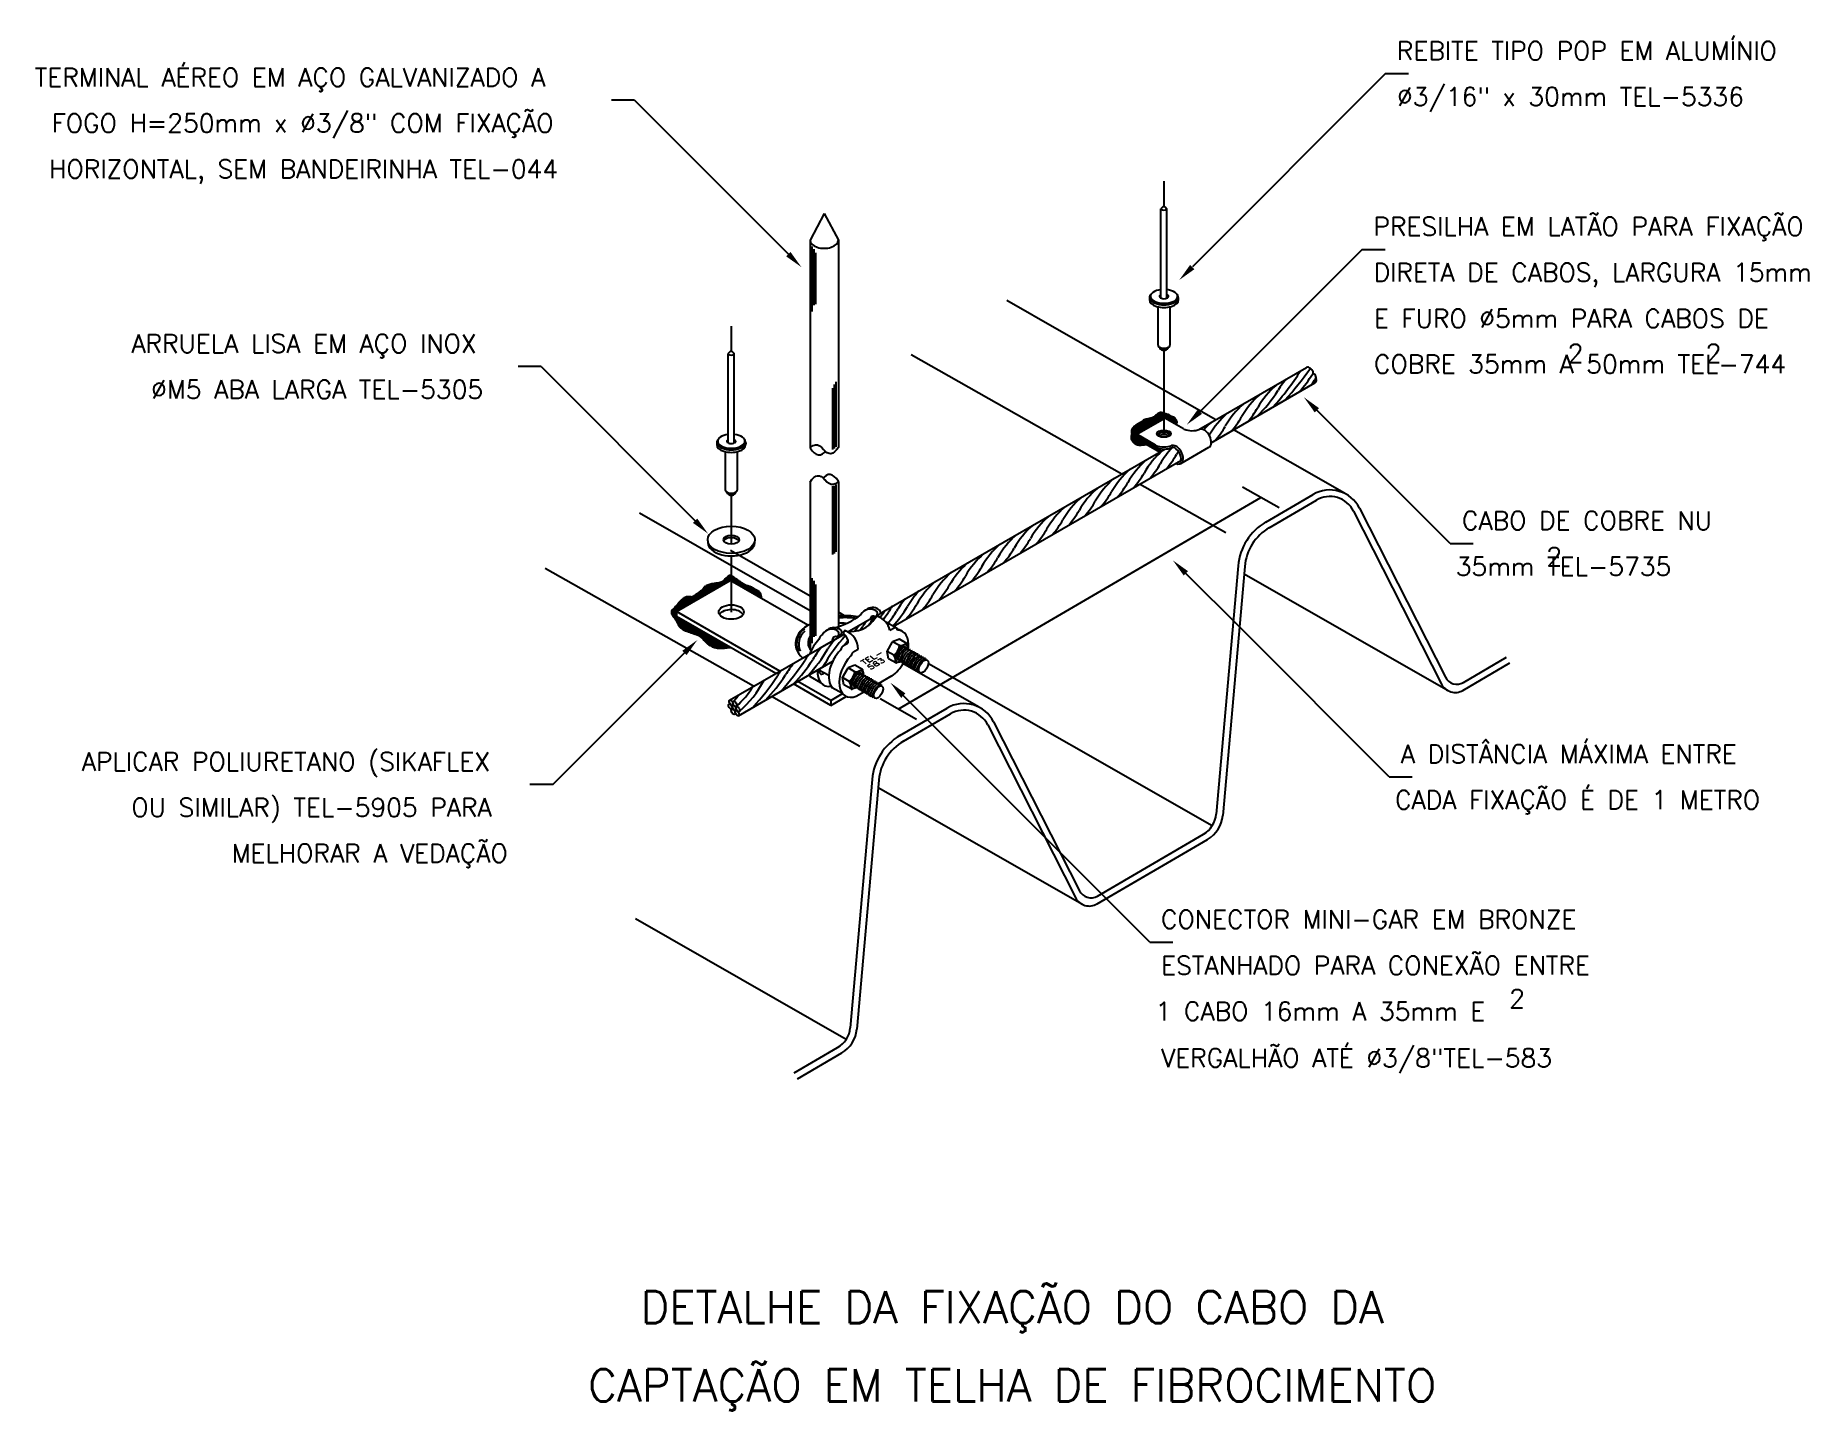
# Model space of a CAD drawing. Header units: millimetres. Extents: x -6404.5 to -6385.2, y -4629.3 to -4614.3.
import ezdxf
from ezdxf.enums import TextEntityAlignment as Align

# ---------------------------------------------------------------- set-up
doc = ezdxf.new("R2010")
doc.units = ezdxf.units.MM
doc.header["$LTSCALE"] = 10
doc.linetypes.add('DASHDOT2', pattern=[0.5, 0.25, -0.125, 0, -0.125])
doc.layers.add('Termotécnica', color=7, linetype='Continuous')
doc.styles.add('140CL', font='romans.shx', dxfattribs={"height": 3.5})
doc.styles.add('r140', font='romans.shx')
doc.styles.add('r80', font='romans.shx')

msp = doc.modelspace()

# ---------------------------------------------------------------- hatches: boundary and pattern name
at = {"layer": 'Termotécnica'}
h = msp.add_hatch(dxfattribs=at)
h.set_pattern_fill('ANSI31', color=1, scale=0.028, style=0)
h.set_pattern_definition([(45, (-6401.063582, -4633.481992), (-0.0024748737, 0.0024748737), [])])
h.paths.add_polyline_path([(-6392.51, -4618.706), (-6392.51, -4618.683), (-6392.204, -4618.506), (-6392.081, -4618.576), (-6392.076, -4618.569), (-6392.073, -4618.562), (-6392.071, -4618.555), (-6392.07, -4618.55), (-6392.071, -4618.544), (-6392.072, -4618.54), (-6392.074, -4618.536), (-6392.076, -4618.532), (-6392.078, -4618.528), (-6392.081, -4618.524), (-6392.083, -4618.521), (-6392.085, -4618.518), (-6392.087, -4618.515), (-6392.089, -4618.512), (-6392.092, -4618.51), (-6392.093, -4618.507), (-6392.095, -4618.505), (-6392.097, -4618.504), (-6392.099, -4618.502), (-6392.101, -4618.501), (-6392.103, -4618.499), (-6392.105, -4618.498), (-6392.107, -4618.497), (-6392.11, -4618.496), (-6392.113, -4618.495), (-6392.116, -4618.494), (-6392.12, -4618.493), (-6392.123, -4618.492), (-6392.127, -4618.491), (-6392.13, -4618.489), (-6392.134, -4618.488), (-6392.137, -4618.486), (-6392.14, -4618.484), (-6392.143, -4618.483), (-6392.145, -4618.481), (-6392.148, -4618.479), (-6392.15, -4618.477), (-6392.153, -4618.475), (-6392.155, -4618.473), (-6392.158, -4618.472), (-6392.161, -4618.47), (-6392.165, -4618.469), (-6392.168, -4618.468), (-6392.172, -4618.467), (-6392.177, -4618.466), (-6392.181, -4618.465), (-6392.185, -4618.464), (-6392.19, -4618.462), (-6392.195, -4618.461), (-6392.2, -4618.459), (-6392.205, -4618.457), (-6392.21, -4618.455), (-6392.216, -4618.453), (-6392.221, -4618.451), (-6392.226, -4618.45), (-6392.231, -4618.448), (-6392.236, -4618.448), (-6392.24, -4618.447), (-6392.245, -4618.447), (-6392.25, -4618.447), (-6392.254, -4618.447), (-6392.259, -4618.448), (-6392.263, -4618.45), (-6392.267, -4618.451), (-6392.271, -4618.453), (-6392.276, -4618.456), (-6392.28, -4618.458), (-6392.284, -4618.461), (-6392.288, -4618.464), (-6392.292, -4618.467), (-6392.296, -4618.471), (-6392.3, -4618.474), (-6392.304, -4618.478), (-6392.307, -4618.481), (-6392.311, -4618.485), (-6392.315, -4618.488), (-6392.32, -4618.492), (-6392.325, -4618.495), (-6392.33, -4618.498), (-6392.336, -4618.501), (-6392.342, -4618.504), (-6392.349, -4618.506), (-6392.357, -4618.508), (-6392.364, -4618.51), (-6392.372, -4618.512), (-6392.38, -4618.514), (-6392.387, -4618.516), (-6392.394, -4618.517), (-6392.401, -4618.518), (-6392.408, -4618.52), (-6392.413, -4618.521), (-6392.419, -4618.523), (-6392.424, -4618.524), (-6392.428, -4618.526), (-6392.432, -4618.527), (-6392.436, -4618.529), (-6392.439, -4618.531), (-6392.441, -4618.533), (-6392.444, -4618.535), (-6392.447, -4618.538), (-6392.449, -4618.54), (-6392.452, -4618.543), (-6392.456, -4618.546), (-6392.46, -4618.549), (-6392.465, -4618.552), (-6392.47, -4618.556), (-6392.476, -4618.559), (-6392.482, -4618.563), (-6392.488, -4618.566), (-6392.495, -4618.57), (-6392.501, -4618.573), (-6392.507, -4618.577), (-6392.513, -4618.58), (-6392.518, -4618.584), (-6392.523, -4618.587), (-6392.528, -4618.59), (-6392.532, -4618.593), (-6392.536, -4618.597), (-6392.541, -4618.6), (-6392.544, -4618.604), (-6392.548, -4618.608), (-6392.552, -4618.612), (-6392.555, -4618.616), (-6392.559, -4618.621), (-6392.561, -4618.625), (-6392.564, -4618.63), (-6392.565, -4618.634), (-6392.567, -4618.639), (-6392.567, -4618.643), (-6392.567, -4618.647), (-6392.567, -4618.652), (-6392.567, -4618.656), (-6392.566, -4618.66), (-6392.566, -4618.665), (-6392.565, -4618.67), (-6392.565, -4618.675), (-6392.566, -4618.68), (-6392.567, -4618.685), (-6392.568, -4618.691), (-6392.569, -4618.697), (-6392.57, -4618.702), (-6392.571, -4618.708), (-6392.572, -4618.713), (-6392.572, -4618.719), (-6392.572, -4618.724), (-6392.571, -4618.729), (-6392.57, -4618.733), (-6392.569, -4618.738), (-6392.567, -4618.742), (-6392.565, -4618.746), (-6392.563, -4618.75), (-6392.561, -4618.754), (-6392.558, -4618.758), (-6392.555, -4618.761), (-6392.552, -4618.765), (-6392.549, -4618.768), (-6392.546, -4618.771), (-6392.543, -4618.774), (-6392.54, -4618.777), (-6392.537, -4618.78), (-6392.534, -4618.783), (-6392.53, -4618.785), (-6392.527, -4618.788), (-6392.523, -4618.79), (-6392.519, -4618.792), (-6392.515, -4618.794), (-6392.51, -4618.795), (-6392.505, -4618.797), (-6392.499, -4618.798), (-6392.493, -4618.799), (-6392.484, -4618.8), (-6392.474, -4618.8), (-6392.462, -4618.8), (-6392.446, -4618.799), (-6392.427, -4618.798), (-6392.404, -4618.796), (-6392.51, -4618.735), (-6392.51, -4618.711), (-6392.506, -4618.709)])
h = msp.add_hatch(dxfattribs=at)
h.set_pattern_fill('ANSI31', color=1, scale=0.028, style=0)
h.set_pattern_definition([(45, (-6400.046214, -4631.383216), (-0.0024748737, 0.0024748737), [])])
h.paths.add_polyline_path([(-6397.523, -4620.667), (-6397.523, -4620.613), (-6396.94, -4620.276), (-6396.598, -4620.473), (-6396.6, -4620.454), (-6396.602, -4620.438), (-6396.606, -4620.425), (-6396.611, -4620.415), (-6396.616, -4620.407), (-6396.622, -4620.401), (-6396.627, -4620.396), (-6396.634, -4620.392), (-6396.64, -4620.389), (-6396.646, -4620.385), (-6396.651, -4620.382), (-6396.657, -4620.38), (-6396.662, -4620.377), (-6396.667, -4620.374), (-6396.672, -4620.372), (-6396.676, -4620.369), (-6396.68, -4620.367), (-6396.684, -4620.364), (-6396.687, -4620.361), (-6396.691, -4620.358), (-6396.695, -4620.355), (-6396.7, -4620.353), (-6396.705, -4620.35), (-6396.71, -4620.348), (-6396.717, -4620.345), (-6396.724, -4620.343), (-6396.732, -4620.34), (-6396.74, -4620.338), (-6396.748, -4620.336), (-6396.757, -4620.333), (-6396.765, -4620.33), (-6396.772, -4620.327), (-6396.779, -4620.324), (-6396.786, -4620.321), (-6396.792, -4620.317), (-6396.798, -4620.313), (-6396.804, -4620.309), (-6396.809, -4620.305), (-6396.816, -4620.301), (-6396.822, -4620.296), (-6396.829, -4620.291), (-6396.837, -4620.286), (-6396.844, -4620.28), (-6396.853, -4620.275), (-6396.861, -4620.269), (-6396.869, -4620.263), (-6396.878, -4620.257), (-6396.887, -4620.251), (-6396.895, -4620.245), (-6396.904, -4620.239), (-6396.912, -4620.234), (-6396.921, -4620.229), (-6396.929, -4620.225), (-6396.938, -4620.223), (-6396.946, -4620.223), (-6396.954, -4620.225), (-6396.962, -4620.229), (-6396.97, -4620.235), (-6396.978, -4620.242), (-6396.987, -4620.25), (-6396.995, -4620.259), (-6397.003, -4620.268), (-6397.012, -4620.276), (-6397.021, -4620.283), (-6397.03, -4620.289), (-6397.039, -4620.294), (-6397.049, -4620.298), (-6397.059, -4620.301), (-6397.07, -4620.304), (-6397.081, -4620.306), (-6397.092, -4620.307), (-6397.104, -4620.309), (-6397.115, -4620.31), (-6397.128, -4620.312), (-6397.14, -4620.314), (-6397.152, -4620.316), (-6397.163, -4620.319), (-6397.174, -4620.322), (-6397.185, -4620.326), (-6397.194, -4620.33), (-6397.203, -4620.335), (-6397.211, -4620.341), (-6397.218, -4620.347), (-6397.224, -4620.354), (-6397.23, -4620.361), (-6397.236, -4620.367), (-6397.243, -4620.374), (-6397.249, -4620.381), (-6397.256, -4620.387), (-6397.264, -4620.393), (-6397.271, -4620.398), (-6397.279, -4620.404), (-6397.287, -4620.409), (-6397.294, -4620.414), (-6397.301, -4620.42), (-6397.308, -4620.425), (-6397.314, -4620.43), (-6397.32, -4620.435), (-6397.326, -4620.44), (-6397.331, -4620.444), (-6397.336, -4620.448), (-6397.342, -4620.451), (-6397.347, -4620.454), (-6397.353, -4620.455), (-6397.36, -4620.456), (-6397.366, -4620.456), (-6397.373, -4620.455), (-6397.381, -4620.455), (-6397.389, -4620.454), (-6397.397, -4620.454), (-6397.405, -4620.454), (-6397.414, -4620.455), (-6397.423, -4620.458), (-6397.431, -4620.461), (-6397.44, -4620.466), (-6397.449, -4620.471), (-6397.457, -4620.477), (-6397.466, -4620.484), (-6397.474, -4620.491), (-6397.481, -4620.498), (-6397.488, -4620.506), (-6397.495, -4620.513), (-6397.501, -4620.521), (-6397.508, -4620.529), (-6397.514, -4620.537), (-6397.521, -4620.545), (-6397.528, -4620.553), (-6397.535, -4620.561), (-6397.543, -4620.569), (-6397.551, -4620.577), (-6397.559, -4620.585), (-6397.567, -4620.593), (-6397.573, -4620.601), (-6397.578, -4620.61), (-6397.581, -4620.618), (-6397.581, -4620.627), (-6397.579, -4620.636), (-6397.575, -4620.645), (-6397.569, -4620.655), (-6397.562, -4620.664), (-6397.554, -4620.674), (-6397.546, -4620.684), (-6397.538, -4620.694), (-6397.531, -4620.705), (-6397.525, -4620.715), (-6397.52, -4620.726), (-6397.515, -4620.736), (-6397.511, -4620.747), (-6397.506, -4620.757), (-6397.501, -4620.767), (-6397.495, -4620.776), (-6397.487, -4620.785), (-6397.477, -4620.794), (-6397.466, -4620.802), (-6397.454, -4620.809), (-6397.44, -4620.816), (-6397.426, -4620.823), (-6397.411, -4620.829), (-6397.395, -4620.835), (-6397.38, -4620.84), (-6397.364, -4620.846), (-6397.349, -4620.851), (-6397.334, -4620.856), (-6397.32, -4620.861), (-6397.306, -4620.866), (-6397.293, -4620.872), (-6397.281, -4620.878), (-6397.27, -4620.885), (-6397.26, -4620.892), (-6397.251, -4620.9), (-6397.242, -4620.908), (-6397.234, -4620.917), (-6397.226, -4620.926), (-6397.218, -4620.935), (-6397.21, -4620.944), (-6397.201, -4620.953), (-6397.192, -4620.962), (-6397.182, -4620.97), (-6397.171, -4620.978), (-6397.159, -4620.985), (-6397.147, -4620.992), (-6397.135, -4620.998), (-6397.122, -4621.003), (-6397.109, -4621.007), (-6397.096, -4621.011), (-6397.082, -4621.013), (-6397.066, -4621.015), (-6397.048, -4621.015), (-6397.027, -4621.014), (-6397.002, -4621.012), (-6396.973, -4621.009), (-6396.938, -4621.005)])

# ---------------------------------------------------------------- linework, layer by layer
at = {"layer": 'Termotécnica', "color": 2}
for p, q in [((-6389.799, -4614.754), (-6391.904, -4616.86)), ((-6389.799, -4614.754), (-6389.549, -4614.754)), ((-6397.984, -4615.042), (-6398.234, -4615.042)), ((-6397.984, -4615.042), (-6396.306, -4616.721)), ((-6395.915, -4616.279), (-6396.069, -4616.568)), ((-6395.915, -4616.279), (-6395.761, -4616.568)), ((-6392.222, -4616.201), (-6392.246, -4616.225)), ((-6392.246, -4617.2), (-6392.246, -4616.225)), ((-6392.222, -4616.201), (-6392.205, -4616.201)), ((-6392.205, -4616.201), (-6392.181, -4616.225)), ((-6392.181, -4617.2), (-6392.181, -4616.225)), ((-6396.069, -4616.568), (-6396.069, -4618.832)), ((-6395.761, -4616.568), (-6395.761, -4618.826)), ((-6390.054, -4616.669), (-6391.823, -4618.437)), ((-6390.054, -4616.669), (-6389.804, -4616.669)), ((-6392.37, -4617.193), (-6392.37, -4617.218)), ((-6392.279, -4617.294), (-6392.279, -4617.712)), ((-6392.148, -4617.294), (-6392.148, -4617.712)), ((-6392.057, -4617.193), (-6392.057, -4617.218)), ((-6396.936, -4617.779), (-6396.961, -4617.804)), ((-6396.961, -4618.778), (-6396.961, -4617.804)), ((-6396.936, -4617.779), (-6396.92, -4617.779)), ((-6396.92, -4617.779), (-6396.895, -4617.804)), ((-6396.895, -4618.778), (-6396.895, -4617.804)), ((-6392.161, -4617.732), (-6392.161, -4617.732)), ((-6399.001, -4617.946), (-6399.251, -4617.946)), ((-6399.001, -4617.946), (-6397.323, -4619.625)), ((-6391.835, -4618.632), (-6390.662, -4617.956)), ((-6391.698, -4618.775), (-6390.568, -4618.122)), ((-6389.944, -4619.024), (-6390.546, -4618.422)), ((-6392.51, -4618.683), (-6392.204, -4618.506)), ((-6391.999, -4618.624), (-6392.204, -4618.506)), ((-6397.085, -4618.772), (-6397.085, -4618.796)), ((-6396.771, -4618.772), (-6396.771, -4618.796)), ((-6395.303, -4620.631), (-6392.203, -4618.844)), ((-6392.306, -4618.801), (-6392.51, -4618.683)), ((-6392.51, -4618.683), (-6392.51, -4618.706)), ((-6392.306, -4618.825), (-6392.51, -4618.706)), ((-6392.51, -4618.711), (-6392.506, -4618.709)), ((-6392.241, -4618.866), (-6392.51, -4618.711)), ((-6392.51, -4618.711), (-6392.51, -4618.735)), ((-6392.262, -4618.878), (-6392.51, -4618.735)), ((-6392.03, -4619.003), (-6391.723, -4618.825)), ((-6396.993, -4618.872), (-6396.993, -4619.291)), ((-6396.863, -4618.872), (-6396.863, -4619.291)), ((-6395.163, -4620.776), (-6392.03, -4618.967)), ((-6389.095, -4619.873), (-6389.944, -4619.024)), ((-6396.069, -4619.204), (-6396.069, -4621.021)), ((-6395.761, -4619.196), (-6395.761, -4620.777)), ((-6396.876, -4619.311), (-6396.876, -4619.311)), ((-6395.108, -4621.679), (-6391.158, -4619.373)), ((-6390.959, -4619.486), (-6391.356, -4619.261)), ((-6389.095, -4619.873), (-6388.845, -4619.873)), ((-6391.373, -4620.801), (-6391.975, -4620.199)), ((-6397.523, -4620.613), (-6396.94, -4620.276)), ((-6396.094, -4620.764), (-6396.94, -4620.276)), ((-6397.523, -4620.613), (-6397.523, -4620.667)), ((-6396.397, -4621.263), (-6397.523, -4620.613)), ((-6396.444, -4621.29), (-6397.523, -4620.667)), ((-6395.648, -4620.83), (-6395.367, -4620.668)), ((-6395.392, -4620.683), (-6395.367, -4620.668)), ((-6395.351, -4620.666), (-6395.305, -4620.64)), ((-6395.14, -4620.789), (-6395.244, -4620.73)), ((-6396.946, -4621.58), (-6395.699, -4620.86)), ((-6395.968, -4621.015), (-6395.699, -4620.86)), ((-6395.771, -4620.884), (-6395.725, -4620.858)), ((-6395.698, -4620.982), (-6395.655, -4620.957)), ((-6395.231, -4621.048), (-6395.17, -4620.943)), ((-6395.2, -4620.816), (-6395.147, -4620.788)), ((-6395.094, -4620.916), (-6395.17, -4620.943)), ((-6395.095, -4620.986), (-6395.17, -4620.943)), ((-6395.074, -4620.826), (-6395.118, -4620.808)), ((-6395.014, -4620.963), (-6395.094, -4620.916)), ((-6394.999, -4621.02), (-6395.008, -4620.971)), ((-6389.758, -4622.416), (-6391.373, -4620.801)), ((-6398.872, -4622.498), (-6397.439, -4621.065)), ((-6396.849, -4621.749), (-6395.823, -4621.156)), ((-6395.585, -4621.047), (-6395.544, -4621.023)), ((-6395.216, -4621.128), (-6395.231, -4621.048)), ((-6395.157, -4621.091), (-6395.231, -4621.048)), ((-6395.136, -4621.174), (-6395.216, -4621.128)), ((-6395.072, -4621.156), (-6395.126, -4621.175)), ((-6395.119, -4621.129), (-6395.11, -4621.124)), ((-6395.119, -4621.129), (-6395.11, -4621.124)), ((-6395.108, -4621.146), (-6395.09, -4621.136)), ((-6395.088, -4621.158), (-6395.07, -4621.148)), ((-6395.068, -4621.17), (-6395.05, -4621.159)), ((-6395.034, -4621), (-6395.036, -4621.017)), ((-6395.034, -4621), (-6395.036, -4621.017)), ((-6395.014, -4621.01), (-6395.016, -4621.028)), ((-6394.994, -4621.022), (-6394.996, -4621.04)), ((-6394.995, -4621.039), (-6394.995, -4621.036)), ((-6394.974, -4621.034), (-6394.976, -4621.05)), ((-6394.952, -4621.046), (-6394.954, -4621.062)), ((-6394.932, -4621.057), (-6394.935, -4621.074)), ((-6394.912, -4621.069), (-6394.914, -4621.086)), ((-6394.892, -4621.081), (-6394.894, -4621.097)), ((-6394.872, -4621.092), (-6394.875, -4621.109)), ((-6394.853, -4621.104), (-6394.855, -4621.12)), ((-6394.833, -4621.115), (-6394.835, -4621.132)), ((-6394.811, -4621.125), (-6394.813, -4621.142)), ((-6395.951, -4621.391), (-6396.065, -4621.325)), ((-6395.865, -4621.31), (-6395.982, -4621.249)), ((-6395.717, -4621.333), (-6395.656, -4621.227)), ((-6395.702, -4621.412), (-6395.717, -4621.333)), ((-6395.642, -4621.376), (-6395.717, -4621.333)), ((-6395.58, -4621.2), (-6395.656, -4621.227)), ((-6395.581, -4621.27), (-6395.656, -4621.227)), ((-6395.499, -4621.247), (-6395.58, -4621.2)), ((-6395.519, -4621.285), (-6395.522, -4621.301)), ((-6395.499, -4621.295), (-6395.502, -4621.313)), ((-6395.484, -4621.304), (-6395.493, -4621.255)), ((-6395.479, -4621.306), (-6395.481, -4621.324)), ((-6395.48, -4621.323), (-6395.481, -4621.32)), ((-6395.459, -4621.318), (-6395.461, -4621.334)), ((-6395.437, -4621.33), (-6395.439, -4621.346)), ((-6395.418, -4621.342), (-6395.42, -4621.358)), ((-6395.398, -4621.353), (-6395.4, -4621.37)), ((-6395.322, -4621.397), (-6395.174, -4621.313)), ((-6395.047, -4621.182), (-6395.029, -4621.171)), ((-6395.027, -4621.193), (-6395.009, -4621.183)), ((-6395.007, -4621.205), (-6394.989, -4621.195)), ((-6394.987, -4621.217), (-6394.969, -4621.207)), ((-6394.967, -4621.228), (-6394.949, -4621.218)), ((-6394.947, -4621.24), (-6394.929, -4621.229)), ((-6394.927, -4621.251), (-6394.909, -4621.241)), ((-6394.905, -4621.263), (-6394.887, -4621.253)), ((-6394.889, -4621.278), (-6394.88, -4621.273)), ((-6395.843, -4621.637), (-6396.249, -4621.403)), ((-6395.843, -4621.583), (-6396.202, -4621.376)), ((-6395.843, -4621.583), (-6395.716, -4621.509)), ((-6395.843, -4621.637), (-6395.675, -4621.54)), ((-6395.716, -4621.509), (-6395.829, -4621.444)), ((-6395.621, -4621.458), (-6395.702, -4621.412)), ((-6395.557, -4621.44), (-6395.611, -4621.459)), ((-6395.605, -4621.414), (-6395.596, -4621.409)), ((-6395.594, -4621.431), (-6395.576, -4621.42)), ((-6395.574, -4621.442), (-6395.556, -4621.432)), ((-6395.566, -4621.538), (-6395.476, -4621.485)), ((-6395.554, -4621.454), (-6395.536, -4621.444)), ((-6395.532, -4621.466), (-6395.514, -4621.456)), ((-6395.513, -4621.478), (-6395.495, -4621.467)), ((-6395.493, -4621.489), (-6395.475, -4621.479)), ((-6395.472, -4621.501), (-6395.454, -4621.491)), ((-6395.453, -4621.512), (-6395.435, -4621.502)), ((-6395.433, -4621.524), (-6395.415, -4621.514)), ((-6395.413, -4621.535), (-6395.395, -4621.525)), ((-6395.391, -4621.547), (-6395.373, -4621.537)), ((-6395.378, -4621.365), (-6395.38, -4621.382)), ((-6395.358, -4621.377), (-6395.36, -4621.393)), ((-6395.338, -4621.388), (-6395.34, -4621.404)), ((-6395.318, -4621.399), (-6395.32, -4621.416)), ((-6395.296, -4621.411), (-6395.298, -4621.427)), ((-6394.451, -4622.133), (-6395.053, -4621.531)), ((-6395.843, -4621.583), (-6395.843, -4621.637)), ((-6394.909, -4621.791), (-6395.306, -4621.567)), ((-6392.368, -4624.216), (-6394.451, -4622.133)), ((-6398.872, -4622.498), (-6399.122, -4622.498)), ((-6389.758, -4622.416), (-6389.508, -4622.416)), ((-6392.368, -4624.216), (-6392.118, -4624.216))]:
    msp.add_line(p, q, dxfattribs=at)
at = {"layer": 'Termotécnica', "color": 1, "linetype": 'DASHDOT2'}
for p, q in [((-6392.213, -4615.926), (-6392.213, -4616.201)), ((-6396.928, -4617.504), (-6396.928, -4617.779)), ((-6392.214, -4617.769), (-6392.214, -4618.677)), ((-6396.928, -4619.348), (-6396.928, -4619.882)), ((-6396.928, -4620.009), (-6396.928, -4620.62))]:
    msp.add_line(p, q, dxfattribs=at)
at = {"layer": 'Termotécnica', "color": 1}
for p, q in [((-6396.045, -4617.347), (-6396.045, -4616.639)), ((-6396.026, -4617.277), (-6396.026, -4616.668)), ((-6396.007, -4617.265), (-6396.007, -4616.706)), ((-6395.823, -4618.85), (-6395.823, -4618.181)), ((-6395.804, -4618.839), (-6395.804, -4618.142)), ((-6395.785, -4618.821), (-6395.785, -4618.113)), ((-6395.785, -4619.964), (-6395.785, -4619.231)), ((-6395.823, -4619.993), (-6395.823, -4619.249)), ((-6395.804, -4619.982), (-6395.804, -4619.245)), ((-6396.045, -4620.96), (-6396.045, -4620.252)), ((-6396.026, -4620.891), (-6396.026, -4620.281)), ((-6396.007, -4620.879), (-6396.007, -4620.32))]:
    msp.add_line(p, q, dxfattribs=at)
at = {"layer": 'Termotécnica', "color": 3}
for p, q in [((-6393.355, -4617.551), (-6393.927, -4617.224)), ((-6391.649, -4618.525), (-6393.355, -4617.551)), ((-6392.674, -4619.116), (-6394.967, -4617.818)), ((-6390.248, -4619.326), (-6391.456, -4618.635)), ((-6391.539, -4619.757), (-6392.479, -4619.226)), ((-6391.103, -4619.639), (-6390.589, -4619.339)), ((-6391.066, -4619.701), (-6390.553, -4619.401)), ((-6396.069, -4620.605), (-6397.929, -4619.543)), ((-6390.147, -4619.521), (-6389.19, -4621.404)), ((-6390.082, -4619.488), (-6389.147, -4621.329)), ((-6396.069, -4620.446), (-6396.936, -4619.951)), ((-6396.684, -4621.429), (-6398.954, -4620.145)), ((-6391.406, -4620.116), (-6391.645, -4622.822)), ((-6391.334, -4620.123), (-6391.573, -4622.837)), ((-6389.118, -4621.477), (-6391.341, -4620.207)), ((-6395.695, -4620.66), (-6395.761, -4620.623)), ((-6388.951, -4621.387), (-6388.481, -4621.112)), ((-6394.234, -4621.653), (-6395.059, -4621.182)), ((-6391.688, -4622.948), (-6394.78, -4621.183)), ((-6388.956, -4621.473), (-6388.445, -4621.175)), ((-6395.526, -4622.084), (-6396.488, -4621.54)), ((-6395.09, -4621.966), (-6394.576, -4621.666)), ((-6395.053, -4622.028), (-6394.539, -4621.728)), ((-6394.134, -4621.848), (-6393.177, -4623.731)), ((-6394.069, -4621.815), (-6393.134, -4623.656)), ((-6395.393, -4622.443), (-6395.631, -4625.149)), ((-6395.32, -4622.45), (-6395.56, -4625.164)), ((-6393.102, -4623.806), (-6395.328, -4622.535)), ((-6392.938, -4623.714), (-6391.782, -4623.039)), ((-6392.942, -4623.8), (-6391.738, -4623.097)), ((-6395.675, -4625.276), (-6397.972, -4623.964)), ((-6396.242, -4625.642), (-6395.769, -4625.366)), ((-6396.206, -4625.705), (-6395.725, -4625.424))]:
    msp.add_line(p, q, dxfattribs=at)
at = {"layer": 'Termotécnica', "color": 1}
for points in [[(-6392.081, -4618.576), (-6392.076, -4618.569), (-6392.073, -4618.562), (-6392.071, -4618.555), (-6392.07, -4618.55), (-6392.071, -4618.544), (-6392.072, -4618.54), (-6392.074, -4618.536), (-6392.076, -4618.532), (-6392.078, -4618.528), (-6392.081, -4618.524), (-6392.083, -4618.521), (-6392.085, -4618.518), (-6392.087, -4618.515), (-6392.089, -4618.512), (-6392.092, -4618.51), (-6392.093, -4618.507), (-6392.095, -4618.505), (-6392.097, -4618.504), (-6392.099, -4618.502), (-6392.101, -4618.501), (-6392.103, -4618.499), (-6392.105, -4618.498), (-6392.107, -4618.497), (-6392.11, -4618.496), (-6392.113, -4618.495), (-6392.116, -4618.494), (-6392.12, -4618.493), (-6392.123, -4618.492), (-6392.127, -4618.491), (-6392.13, -4618.489), (-6392.134, -4618.488), (-6392.137, -4618.486), (-6392.14, -4618.484), (-6392.143, -4618.483), (-6392.145, -4618.481), (-6392.148, -4618.479), (-6392.15, -4618.477), (-6392.153, -4618.475), (-6392.155, -4618.473), (-6392.158, -4618.472), (-6392.161, -4618.47), (-6392.165, -4618.469), (-6392.168, -4618.468), (-6392.172, -4618.467), (-6392.177, -4618.466), (-6392.181, -4618.465), (-6392.185, -4618.464), (-6392.19, -4618.462), (-6392.195, -4618.461), (-6392.2, -4618.459), (-6392.205, -4618.457), (-6392.21, -4618.455), (-6392.216, -4618.453), (-6392.221, -4618.451), (-6392.226, -4618.45), (-6392.231, -4618.448), (-6392.236, -4618.448), (-6392.24, -4618.447), (-6392.245, -4618.447), (-6392.25, -4618.447), (-6392.254, -4618.447), (-6392.259, -4618.448), (-6392.263, -4618.45), (-6392.267, -4618.451), (-6392.271, -4618.453), (-6392.276, -4618.456), (-6392.28, -4618.458), (-6392.284, -4618.461), (-6392.288, -4618.464), (-6392.292, -4618.467), (-6392.296, -4618.471), (-6392.3, -4618.474), (-6392.304, -4618.478), (-6392.307, -4618.481), (-6392.311, -4618.485), (-6392.315, -4618.488), (-6392.32, -4618.492), (-6392.325, -4618.495), (-6392.33, -4618.498), (-6392.336, -4618.501), (-6392.342, -4618.504), (-6392.349, -4618.506), (-6392.357, -4618.508), (-6392.364, -4618.51), (-6392.372, -4618.512), (-6392.38, -4618.514), (-6392.387, -4618.516), (-6392.394, -4618.517), (-6392.401, -4618.518), (-6392.408, -4618.52), (-6392.413, -4618.521), (-6392.419, -4618.523), (-6392.424, -4618.524), (-6392.428, -4618.526), (-6392.432, -4618.527), (-6392.436, -4618.529), (-6392.439, -4618.531), (-6392.441, -4618.533), (-6392.444, -4618.535), (-6392.447, -4618.538), (-6392.449, -4618.54), (-6392.452, -4618.543), (-6392.456, -4618.546), (-6392.46, -4618.549), (-6392.465, -4618.552), (-6392.47, -4618.556), (-6392.476, -4618.559), (-6392.482, -4618.563), (-6392.488, -4618.566), (-6392.495, -4618.57), (-6392.501, -4618.573), (-6392.507, -4618.577), (-6392.513, -4618.58), (-6392.518, -4618.584), (-6392.523, -4618.587), (-6392.528, -4618.59), (-6392.532, -4618.593), (-6392.536, -4618.597), (-6392.541, -4618.6), (-6392.544, -4618.604), (-6392.548, -4618.608), (-6392.552, -4618.612), (-6392.555, -4618.616), (-6392.559, -4618.621), (-6392.561, -4618.625), (-6392.564, -4618.63), (-6392.565, -4618.634), (-6392.567, -4618.639), (-6392.567, -4618.643), (-6392.567, -4618.647), (-6392.567, -4618.652), (-6392.567, -4618.656), (-6392.566, -4618.66), (-6392.566, -4618.665), (-6392.565, -4618.67), (-6392.565, -4618.675), (-6392.566, -4618.68), (-6392.567, -4618.685), (-6392.568, -4618.691), (-6392.569, -4618.697), (-6392.57, -4618.702), (-6392.571, -4618.708), (-6392.572, -4618.713), (-6392.572, -4618.719), (-6392.572, -4618.724), (-6392.571, -4618.729), (-6392.57, -4618.733), (-6392.569, -4618.738), (-6392.567, -4618.742), (-6392.565, -4618.746), (-6392.563, -4618.75), (-6392.561, -4618.754), (-6392.558, -4618.758), (-6392.555, -4618.761), (-6392.552, -4618.765), (-6392.549, -4618.768), (-6392.546, -4618.771), (-6392.543, -4618.774), (-6392.54, -4618.777), (-6392.537, -4618.78), (-6392.534, -4618.783), (-6392.53, -4618.785), (-6392.527, -4618.788), (-6392.523, -4618.79), (-6392.519, -4618.792), (-6392.515, -4618.794), (-6392.51, -4618.795), (-6392.505, -4618.797), (-6392.499, -4618.798), (-6392.493, -4618.799), (-6392.484, -4618.8), (-6392.474, -4618.8), (-6392.462, -4618.8), (-6392.446, -4618.799), (-6392.427, -4618.798), (-6392.404, -4618.796)], [(-6396.598, -4620.473), (-6396.6, -4620.454), (-6396.602, -4620.438), (-6396.606, -4620.425), (-6396.611, -4620.415), (-6396.616, -4620.407), (-6396.622, -4620.401), (-6396.627, -4620.396), (-6396.634, -4620.392), (-6396.64, -4620.389), (-6396.646, -4620.385), (-6396.651, -4620.382), (-6396.657, -4620.38), (-6396.662, -4620.377), (-6396.667, -4620.374), (-6396.672, -4620.372), (-6396.676, -4620.369), (-6396.68, -4620.367), (-6396.684, -4620.364), (-6396.687, -4620.361), (-6396.691, -4620.358), (-6396.695, -4620.355), (-6396.7, -4620.353), (-6396.705, -4620.35), (-6396.71, -4620.348), (-6396.717, -4620.345), (-6396.724, -4620.343), (-6396.732, -4620.34), (-6396.74, -4620.338), (-6396.748, -4620.336), (-6396.757, -4620.333), (-6396.765, -4620.33), (-6396.772, -4620.327), (-6396.779, -4620.324), (-6396.786, -4620.321), (-6396.792, -4620.317), (-6396.798, -4620.313), (-6396.804, -4620.309), (-6396.809, -4620.305), (-6396.816, -4620.301), (-6396.822, -4620.296), (-6396.829, -4620.291), (-6396.837, -4620.286), (-6396.844, -4620.28), (-6396.853, -4620.275), (-6396.861, -4620.269), (-6396.869, -4620.263), (-6396.878, -4620.257), (-6396.887, -4620.251), (-6396.895, -4620.245), (-6396.904, -4620.239), (-6396.912, -4620.234), (-6396.921, -4620.229), (-6396.929, -4620.225), (-6396.938, -4620.223), (-6396.946, -4620.223), (-6396.954, -4620.225), (-6396.962, -4620.229), (-6396.97, -4620.235), (-6396.978, -4620.242), (-6396.987, -4620.25), (-6396.995, -4620.259), (-6397.003, -4620.268), (-6397.012, -4620.276), (-6397.021, -4620.283), (-6397.03, -4620.289), (-6397.039, -4620.294), (-6397.049, -4620.298), (-6397.059, -4620.301), (-6397.07, -4620.304), (-6397.081, -4620.306), (-6397.092, -4620.307), (-6397.104, -4620.309), (-6397.115, -4620.31), (-6397.128, -4620.312), (-6397.14, -4620.314), (-6397.152, -4620.316), (-6397.163, -4620.319), (-6397.174, -4620.322), (-6397.185, -4620.326), (-6397.194, -4620.33), (-6397.203, -4620.335), (-6397.211, -4620.341), (-6397.218, -4620.347), (-6397.224, -4620.354), (-6397.23, -4620.361), (-6397.236, -4620.367), (-6397.243, -4620.374), (-6397.249, -4620.381), (-6397.256, -4620.387), (-6397.264, -4620.393), (-6397.271, -4620.398), (-6397.279, -4620.404), (-6397.287, -4620.409), (-6397.294, -4620.414), (-6397.301, -4620.42), (-6397.308, -4620.425), (-6397.314, -4620.43), (-6397.32, -4620.435), (-6397.326, -4620.44), (-6397.331, -4620.444), (-6397.336, -4620.448), (-6397.342, -4620.451), (-6397.347, -4620.454), (-6397.353, -4620.455), (-6397.36, -4620.456), (-6397.366, -4620.456), (-6397.373, -4620.455), (-6397.381, -4620.455), (-6397.389, -4620.454), (-6397.397, -4620.454), (-6397.405, -4620.454), (-6397.414, -4620.455), (-6397.423, -4620.458), (-6397.431, -4620.461), (-6397.44, -4620.466), (-6397.449, -4620.471), (-6397.457, -4620.477), (-6397.466, -4620.484), (-6397.474, -4620.491), (-6397.481, -4620.498), (-6397.488, -4620.506), (-6397.495, -4620.513), (-6397.501, -4620.521), (-6397.508, -4620.529), (-6397.514, -4620.537), (-6397.521, -4620.545), (-6397.528, -4620.553), (-6397.535, -4620.561), (-6397.543, -4620.569), (-6397.551, -4620.577), (-6397.559, -4620.585), (-6397.567, -4620.593), (-6397.573, -4620.601), (-6397.578, -4620.61), (-6397.581, -4620.618), (-6397.581, -4620.627), (-6397.579, -4620.636), (-6397.575, -4620.645), (-6397.569, -4620.655), (-6397.562, -4620.664), (-6397.554, -4620.674), (-6397.546, -4620.684), (-6397.538, -4620.694), (-6397.531, -4620.705), (-6397.525, -4620.715), (-6397.52, -4620.726), (-6397.515, -4620.736), (-6397.511, -4620.747), (-6397.506, -4620.757), (-6397.501, -4620.767), (-6397.495, -4620.776), (-6397.487, -4620.785), (-6397.477, -4620.794), (-6397.466, -4620.802), (-6397.454, -4620.809), (-6397.44, -4620.816), (-6397.426, -4620.823), (-6397.411, -4620.829), (-6397.395, -4620.835), (-6397.38, -4620.84), (-6397.364, -4620.846), (-6397.349, -4620.851), (-6397.334, -4620.856), (-6397.32, -4620.861), (-6397.306, -4620.866), (-6397.293, -4620.872), (-6397.281, -4620.878), (-6397.27, -4620.885), (-6397.26, -4620.892), (-6397.251, -4620.9), (-6397.242, -4620.908), (-6397.234, -4620.917), (-6397.226, -4620.926), (-6397.218, -4620.935), (-6397.21, -4620.944), (-6397.201, -4620.953), (-6397.192, -4620.962), (-6397.182, -4620.97), (-6397.171, -4620.978), (-6397.159, -4620.985), (-6397.147, -4620.992), (-6397.135, -4620.998), (-6397.122, -4621.003), (-6397.109, -4621.007), (-6397.096, -4621.011), (-6397.082, -4621.013), (-6397.066, -4621.015), (-6397.048, -4621.015), (-6397.027, -4621.014), (-6397.002, -4621.012), (-6396.973, -4621.009), (-6396.938, -4621.005)]]:
    msp.add_lwpolyline(points, dxfattribs=at)
at = {"layer": 'Termotécnica', "color": 2}
for points in [[(-6396.069, -4618.832), (-6396.057, -4618.819), (-6396.034, -4618.805), (-6396.012, -4618.798), (-6395.989, -4618.799), (-6395.967, -4618.808), (-6395.945, -4618.824), (-6395.923, -4618.849)], [(-6396.069, -4618.832), (-6396.047, -4618.863), (-6396.024, -4618.885), (-6396.002, -4618.9), (-6395.979, -4618.907), (-6395.957, -4618.906), (-6395.935, -4618.897), (-6395.913, -4618.88), (-6395.904, -4618.871)], [(-6395.76, -4618.826), (-6395.781, -4618.854), (-6395.802, -4618.874), (-6395.823, -4618.888), (-6395.843, -4618.895), (-6395.863, -4618.894), (-6395.883, -4618.886), (-6395.903, -4618.871), (-6395.923, -4618.849)], [(-6396.069, -4619.204), (-6396.049, -4619.176), (-6396.028, -4619.155), (-6396.007, -4619.141), (-6395.987, -4619.135), (-6395.967, -4619.135), (-6395.947, -4619.143), (-6395.927, -4619.158), (-6395.907, -4619.18)], [(-6395.76, -4619.197), (-6395.783, -4619.166), (-6395.806, -4619.144), (-6395.828, -4619.129), (-6395.851, -4619.122), (-6395.873, -4619.123), (-6395.895, -4619.132), (-6395.917, -4619.149), (-6395.926, -4619.159)], [(-6395.76, -4619.197), (-6395.773, -4619.21), (-6395.796, -4619.224), (-6395.818, -4619.231), (-6395.841, -4619.23), (-6395.863, -4619.221), (-6395.885, -4619.205), (-6395.907, -4619.18)]]:
    msp.add_lwpolyline(points, dxfattribs=at)
for centre, radius, start, end in [((-6392.213, -4617.714), 0.0554, 214.8393, 324.5345), ((-6391.975, -4618.583), 0.0472, 240, 247.997), ((-6391.907, -4618.416), 0.228, 247.7969, 291.2276), ((-6392.278, -4618.749), 0.059, 240, 247.997), ((-6392.278, -4618.773), 0.059, 240, 248.5068), ((-6392.213, -4618.593), 0.228, 247.7969, 291.2276), ((-6392.21, -4618.601), 0.243, 248.5068, 290.335), ((-6396.928, -4619.292), 0.0554, 214.8393, 324.5345), ((-6395.387, -4620.687), 0.116, 56.1373, 128.18), ((-6395.999, -4620.027), 0.788, 284.2633, 308.0315), ((-6395.618, -4620.53), 0.301, 256.6787, 330.077), ((-6395.413, -4620.703), 0.116, 58.1641, 151.2602), ((-6395.381, -4620.698), 0.0337, 52.7096, 175.5431), ((-6395.373, -4620.636), 0.0378, 289.3874, 63.1801), ((-6395.337, -4620.69), 0.0219, 76.7509, 156.2739), ((-6395.404, -4620.866), 0.21, 13.7323, 69.7684), ((-6395.341, -4620.625), 0.0386, 338.0473, 62.4737), ((-6395.833, -4620.92), 0.115, 58.0351, 150.5007), ((-6395.807, -4620.906), 0.116, 56.1373, 128.18), ((-6395.792, -4620.923), 0.035, 71.8026, 196.7981), ((-6395.793, -4620.854), 0.0378, 289.3874, 63.1801), ((-6395.761, -4620.844), 0.0386, 338.0473, 62.4737), ((-6395.685, -4620.844), 0.021, 120.7879, 237.7847), ((-6395.689, -4620.837), 0.0131, 58.8415, 123.3991), ((-6395.767, -4620.95), 0.113, 356.4762, 51.1261), ((-6395.755, -4621.023), 0.21, 359.9485, 69.7684), ((-6395.145, -4620.817), 0.0285, 0.3231, 93.933), ((-6395.086, -4620.892), 0.0942, 263.8108, 314.501), ((-6395.02, -4620.973), 0.0122, 10.8846, 60), ((-6395.257, -4620.963), 0.163, 307.9969, 352.0248), ((-6395.233, -4621.147), 0.0945, 345.5818, 36.1065), ((-6395.743, -4621.247), 0.163, 307.9969, 352.0248), ((-6395.571, -4621.176), 0.0942, 263.8108, 314.501), ((-6395.505, -4621.257), 0.0122, 10.8846, 60), ((-6395.13, -4621.163), 0.0122, 240, 289.1165), ((-6395.719, -4621.431), 0.0945, 345.5818, 36.1065), ((-6395.615, -4621.448), 0.0122, 240, 289.1165)]:
    msp.add_arc(centre, radius, start, end, dxfattribs=at)
at = {"layer": 'Termotécnica', "color": 1}
for centre, radius, start, end in [((-6393.163, -4616.451), 2.884, 317.8383, 327.6804), ((-6390.522, -4618.458), 0.516, 131.8667, 150.255), ((-6394.464, -4615.186), 4.745, 318.8407, 324.045), ((-6392.02, -4617.105), 1.699, 318.9148, 327.2056), ((-6390.491, -4619.004), 1.015, 131.9055, 149.8631), ((-6392.25, -4617.409), 1.506, 314.2867, 328.2103), ((-6390.314, -4618.902), 1.015, 131.9055, 149.8631), ((-6391.99, -4617.158), 1.699, 324.4522, 327.2056), ((-6390.845, -4619.208), 1.015, 131.9055, 149.5817), ((-6390.668, -4619.106), 1.015, 131.9055, 149.8631), ((-6392.049, -4617.9), 0.989, 319.1753, 330.1267), ((-6391.022, -4619.31), 1.015, 131.9055, 138.3146), ((-6392.403, -4618.104), 0.989, 319.1277, 330.1267), ((-6392.226, -4618.002), 0.989, 319.1515, 330.1267), ((-6391.376, -4619.514), 1.015, 137.5948, 149.8631), ((-6391.73, -4619.718), 1.015, 131.9055, 149.8631), ((-6391.553, -4619.616), 1.015, 131.9055, 149.8631), ((-6393.111, -4618.512), 0.989, 319.032, 330.1267), ((-6392.934, -4618.41), 0.989, 319.0559, 330.1267), ((-6391.199, -4619.412), 1.015, 147.6961, 149.8631), ((-6392.084, -4619.922), 1.015, 131.9055, 149.8631), ((-6391.907, -4619.82), 1.015, 131.9055, 149.8631), ((-6393.465, -4618.716), 0.989, 318.9839, 330.1267), ((-6393.288, -4618.614), 0.989, 319.008, 330.1267), ((-6392.438, -4620.126), 1.015, 131.9055, 149.8631), ((-6392.261, -4620.024), 1.015, 131.9055, 149.8631), ((-6393.819, -4618.92), 0.989, 318.9358, 330.1267), ((-6393.642, -4618.818), 0.989, 318.9599, 330.1267), ((-6392.791, -4620.33), 1.015, 131.9055, 149.8631), ((-6392.614, -4620.228), 1.015, 131.9055, 149.8631), ((-6394.173, -4619.124), 0.989, 318.8875, 330.1267), ((-6393.996, -4619.022), 0.989, 318.9117, 330.1267), ((-6393.145, -4620.534), 1.015, 131.9055, 149.8631), ((-6392.968, -4620.432), 1.015, 131.9055, 149.8631), ((-6394.349, -4619.226), 0.989, 318.8634, 330.1267), ((-6393.499, -4620.738), 1.015, 131.9055, 149.8631), ((-6393.322, -4620.636), 1.015, 131.9055, 149.8631), ((-6394.703, -4619.43), 0.989, 318.8149, 330.1267), ((-6394.526, -4619.328), 0.989, 318.8392, 330.1267), ((-6393.853, -4620.942), 1.015, 131.9055, 149.8631), ((-6393.676, -4620.84), 1.015, 131.9055, 149.8631), ((-6395.057, -4619.634), 0.989, 318.7664, 330.1267), ((-6394.88, -4619.532), 0.989, 318.7907, 330.1267), ((-6393.72, -4621.362), 1.517, 140.1564, 148.0944), ((-6394.03, -4621.044), 1.015, 131.9055, 149.8631), ((-6395.411, -4619.838), 0.989, 318.7177, 330.1267), ((-6395.234, -4619.736), 0.989, 318.742, 330.1267), ((-6394.222, -4621.211), 1.155, 145.5002, 149.3417), ((-6396.285, -4619.768), 1.503, 318.0142, 328.1717), ((-6393.557, -4621.62), 1.868, 142.1817, 147.3042), ((-6395.765, -4620.042), 0.989, 318.6689, 330.1267), ((-6395.588, -4619.94), 0.989, 318.6933, 330.1267), ((-6395.69, -4621.578), 0.897, 83.1591, 93.826), ((-6395.695, -4621.841), 1.173, 85.7953, 92.1088), ((-6392.658, -4623.09), 3.697, 141.0184, 142.3257), ((-6394.44, -4621.501), 1.28, 142.3227, 147.6803), ((-6395.806, -4620.478), 0.471, 321.6996, 334.9507), ((-6395.543, -4620.46), 0.32, 316.9132, 332.1969), ((-6397.618, -4619.027), 2.884, 324.4742, 326.4265), ((-6396.408, -4619.818), 1.506, 322.0936, 328.2103), ((-6396.017, -4620.966), 0.199, 124.8625, 203.3348), ((-6396.01, -4620.971), 0.183, 129.5565, 204.1327), ((-6394.221, -4622.191), 1.966, 137.9894, 150.3427), ((-6394.632, -4621.889), 1.517, 140.1214, 145.1211), ((-6392.658, -4623.09), 3.697, 144.1918, 145.1864), ((-6394.942, -4621.571), 1.015, 131.7172, 133.2399), ((-6398.531, -4619.554), 2.884, 318.1809, 326.4265), ((-6397.321, -4620.345), 1.506, 315.3669, 328.2103), ((-6395.134, -4621.738), 1.155, 145.5002, 149.3417), ((-6397.38, -4620.138), 1.744, 317.7416, 329.5565), ((-6394.469, -4622.147), 1.868, 142.1631, 147.3042), ((-6398.828, -4619.721), 2.884, 317.8139, 326.4265), ((-6397.618, -4620.512), 1.506, 314.8509, 328.2103), ((-6395.432, -4621.905), 1.155, 145.9372, 149.3417), ((-6394.766, -4622.314), 1.868, 142.4901, 147.3042), ((-6398.121, -4620.45), 1.669, 316.7715, 320.1887), ((-6397.497, -4620.941), 0.943, 311.4044, 328.5956), ((-6397.616, -4620.809), 1.183, 310.883, 332.083)]:
    msp.add_arc(centre, radius, start, end, dxfattribs=at)
at = {"layer": 'Termotécnica', "color": 3}
for centre, radius, start, end in [((-6390.406, -4619.653), 0.363, 26.9406, 120.2659), ((-6390.406, -4619.652), 0.291, 26.9338, 120.2724), ((-6390.792, -4620.17), 0.616, 120.2772, 174.9562), ((-6390.792, -4620.17), 0.543, 120.2724, 174.9581), ((-6389.022, -4621.266), 0.14, 206.9338, 300.2724), ((-6389.04, -4621.328), 0.168, 206.9338, 300.2724), ((-6394.393, -4621.98), 0.363, 26.9406, 120.2659), ((-6394.393, -4621.98), 0.291, 26.9338, 120.2724), ((-6394.779, -4622.497), 0.616, 120.2772, 174.9562), ((-6394.779, -4622.497), 0.543, 120.2724, 174.9581), ((-6391.923, -4622.797), 0.28, 300.2724, 354.9581), ((-6391.908, -4622.807), 0.336, 300.2724, 354.9581), ((-6393.009, -4623.593), 0.14, 206.9338, 300.2724), ((-6393.027, -4623.655), 0.168, 206.9338, 300.2724), ((-6395.91, -4625.124), 0.28, 300.2724, 354.9581), ((-6395.894, -4625.134), 0.336, 300.2724, 354.9581)]:
    msp.add_arc(centre, radius, start, end, dxfattribs=at)
at = {"layer": 'Termotécnica', "color": 2}
for centre, major_axis, ratio, start_param, end_param in [((-6392.213, -4616.225), (-0.0326, 0), 0.509483, 0, 3.141593), ((-6395.915, -4616.568), (-0.154, 0), 0.5774, 0, 3.141593), ((-6392.213, -4617.181), (-0.148, 0), 0.509483, 4.931956, 10.77254), ((-6392.214, -4617.193), (-0.157, 0), 0.509483, 5.859189, 9.855214), ((-6392.213, -4617.221), (-0.157, 0), 0.509483, 6.242628, 9.468195), ((-6392.213, -4617.181), (-0.049, 0), 0.509483, 5.440074, 10.268419), ((-6396.928, -4617.804), (-0.0326, 0), 0.509483, 0, 3.141593), ((-6392.213, -4617.712), (-0.0653, 0), 0.509483, 0, 3.141593), ((-6392.213, -4617.732), (-0.0522, 0), 0.509483, 0, 3.141593), ((-6390.644, -4617.985), (-0.0182, 0.0293), 0.840361, 4.66795, 6.283185), ((-6390.607, -4617.999), (-0.0153, 0.0265), 0.509483, 3.143946, 6.283185), ((-6390.577, -4618.051), (-0.0153, 0.0265), 0.509483, 3.141593, 6.283185), ((-6390.584, -4618.092), (-0.0169, 0.0306), 0.886479, 3.141593, 4.783167), ((-6391.779, -4618.729), (-0.0557, 0.0965), 0.613222, 3.119686, 6.12017), ((-6396.928, -4618.772), (-0.157, 0), 0.509483, 5.859189, 9.855214), ((-6396.928, -4618.8), (-0.157, 0), 0.509483, 6.242628, 9.468195), ((-6396.928, -4618.759), (-0.148, 0), 0.509483, 4.931956, 10.77254), ((-6396.928, -4618.759), (-0.049, 0), 0.509483, 5.440074, 10.268419), ((-6392.214, -4618.701), (-0.0767, 0), 0.509483, 3.446392, 5.981093), ((-6392.214, -4618.705), (-0.0767, 0), 0.509483, 3.513376, 5.911341), ((-6392.214, -4618.729), (-0.0767, 0), 0.509483, 3.869487, 5.549532), ((-6392.086, -4618.906), (-0.0557, 0.0965), 0.613222, 2.37329, 6.12017), ((-6392.085, -4618.906), (-0.0437, 0.0756), 0.509483, 2.723572, 6.206799), ((-6396.928, -4619.291), (-0.0653, 0), 0.509483, 0, 3.141593), ((-6396.928, -4619.311), (-0.0522, 0), 0.509483, 0, 3.141593), ((-6396.928, -4619.86), (-0.0857, 0), 0.5774, 3.4274, 5.988185), ((-6396.928, -4619.86), (-0.257, 0), 0.5774, 6.185874, 9.517474), ((-6396.928, -4620.673), (-0.137, 0), 0.5774, 3.490416, 5.937565), ((-6395.705, -4620.956), (0.525, 0.013), 0.564445, 2.325345, 3.683307), ((-6395.705, -4620.956), (0.525, 0.013), 0.564445, 1.252088, 1.663944), ((-6395.732, -4620.945), (0.36, 0.009), 0.564445, 1.400128, 1.637637), ((-6395.732, -4620.945), (0.36, 0.009), 0.564445, 2.769923, 3.570298), ((-6395.887, -4621.098), (0.147, 0.255), 0.605501, 1.180363, 1.827616), ((-6395.935, -4620.911), (0.0275, 0.0476), 0.61415, 0.696687, 2.049591), ((-6395.071, -4621.071), (-0.053, -0.0918), 0.500279, -3.871922, 0.848217), ((-6395.211, -4621.089), (0.149, 0.257), 0.605501, 5.338245, 6.58995), ((-6395.652, -4621.214), (0.147, 0.255), 0.605501, 1.175884, 2.925575), ((-6395.539, -4621.279), (0.147, 0.255), 0.605501, 1.175884, 3.777677), ((-6395.7, -4621.029), (0.0275, 0.0476), 0.61415, 0.696687, 2.009837), ((-6395.587, -4621.094), (0.0275, 0.0476), 0.61415, 0.688811, 2.009837), ((-6395.071, -4621.071), (-0.0398, -0.0689), 0.500279, 2.861531, 6.228609), ((-6395.888, -4621.095), (0.147, 0.255), 0.605501, 2.795541, 2.925575), ((-6395.775, -4621.161), (0.147, 0.255), 0.605501, 2.247009, 3.594038), ((-6395.916, -4621.225), (-0.0398, -0.0689), 0.500279, -1.100111, 0.873772), ((-6395.556, -4621.355), (-0.053, -0.0918), 0.500279, -3.871922, 0.848217), ((-6395.556, -4621.355), (-0.0398, -0.0689), 0.500279, 2.861531, 6.228609), ((-6395.212, -4621.089), (0.149, 0.257), 0.605501, 4.057273, 4.750279)]:
    msp.add_ellipse(centre, major_axis=major_axis, ratio=ratio, start_param=start_param, end_param=end_param, dxfattribs=at)
at = {"layer": 'Termotécnica', "color": 1}
for centre, major_axis, ratio, start_param, end_param in [((-6392.214, -4617.188), (-0.151, 0), 0.509483, 6.097371, 9.651115), ((-6396.928, -4618.767), (-0.151, 0), 0.509483, 6.097371, 9.651115), ((-6395.081, -4621.066), (-0.0474, -0.0686), 0.279135, 3.653434, 5.169979), ((-6395.081, -4621.066), (-0.0474, -0.0686), 0.279135, 3.653434, 5.169979), ((-6395.061, -4621.079), (-0.0476, -0.0685), 0.281547, 3.158868, 6.283185), ((-6395.041, -4621.089), (-0.0476, -0.0685), 0.281547, 3.158868, 6.283185), ((-6395.021, -4621.101), (-0.0476, -0.0685), 0.281547, 3.158868, 6.283185), ((-6394.999, -4621.113), (-0.0476, -0.0685), 0.281547, 3.158868, 6.283185), ((-6394.98, -4621.125), (-0.0476, -0.0685), 0.281547, 3.158868, 6.283185), ((-6394.959, -4621.137), (-0.0476, -0.0685), 0.281547, 3.158868, 6.283185), ((-6394.939, -4621.148), (-0.0476, -0.0685), 0.281547, 3.158868, 6.283185), ((-6394.92, -4621.16), (-0.0476, -0.0685), 0.281547, 3.158868, 6.283185), ((-6394.9, -4621.171), (-0.0476, -0.0685), 0.281547, 3.158868, 6.283185), ((-6394.88, -4621.182), (-0.0476, -0.0685), 0.281547, 3.158868, 6.283185), ((-6394.858, -4621.194), (-0.0476, -0.0685), 0.281547, 3.158868, 6.283185), ((-6395.567, -4621.35), (-0.0474, -0.0686), 0.279135, 3.653434, 5.169979), ((-6395.546, -4621.363), (-0.0476, -0.0685), 0.281547, 3.158868, 6.283185), ((-6395.526, -4621.374), (-0.0476, -0.0685), 0.281547, 3.158868, 6.283185), ((-6395.506, -4621.385), (-0.0476, -0.0685), 0.281547, 3.158868, 6.283185), ((-6395.485, -4621.398), (-0.0476, -0.0685), 0.281547, 3.158868, 6.283185), ((-6395.465, -4621.409), (-0.0476, -0.0685), 0.281547, 3.158868, 6.283185), ((-6395.445, -4621.421), (-0.0476, -0.0685), 0.281547, 3.158868, 6.283185), ((-6395.425, -4621.433), (-0.0476, -0.0685), 0.281547, 3.158868, 6.283185), ((-6394.843, -4621.212), (0.0458, 0.0663), 0.279135, 2.20721, 3.141593), ((-6395.405, -4621.444), (-0.0476, -0.0685), 0.281547, 3.158868, 6.283185), ((-6395.385, -4621.455), (-0.0476, -0.0685), 0.281547, 3.158868, 6.283185), ((-6395.365, -4621.467), (-0.0476, -0.0685), 0.281547, 3.158868, 6.283185), ((-6395.343, -4621.478), (-0.0476, -0.0685), 0.281547, 3.158868, 6.283185)]:
    msp.add_ellipse(centre, major_axis=major_axis, ratio=ratio, start_param=start_param, end_param=end_param, dxfattribs=at)
at = {"layer": 'Termotécnica', "color": 2}
for centre, major_axis, ratio in [((-6392.214, -4618.677), (0.0767, 0), 0.509483), ((-6396.928, -4619.832), (-0.257, 0), 0.5774), ((-6396.928, -4619.832), (-0.0857, 0), 0.5774), ((-6396.928, -4620.62), (-0.137, 0), 0.5774), ((-6394.833, -4621.212), (-0.0402, -0.0696), 0.500279), ((-6395.324, -4621.493), (-0.0383, -0.0663), 0.500279), ((-6396.938, -4621.65), (-0.0163, 0.0282), 0.509483), ((-6396.93, -4621.608), (-0.0163, 0.0282), 0.509483), ((-6396.906, -4621.706), (-0.0163, 0.0282), 0.509483), ((-6396.898, -4621.664), (-0.0163, 0.0282), 0.509483), ((-6396.89, -4621.621), (-0.0163, 0.0282), 0.509483), ((-6396.865, -4621.721), (-0.0163, 0.0282), 0.509483), ((-6396.857, -4621.677), (-0.0163, 0.0282), 0.509483)]:
    msp.add_ellipse(centre, major_axis=major_axis, ratio=ratio, dxfattribs=at)
for points in [[(-6396.329, -4616.745), (-6396.282, -4616.697), (-6396.164, -4616.862)], [(-6391.881, -4616.884), (-6391.928, -4616.837), (-6392.046, -4617.002)], [(-6391.799, -4618.461), (-6391.846, -4618.414), (-6391.965, -4618.579)], [(-6390.57, -4618.446), (-6390.523, -4618.399), (-6390.688, -4618.28)], [(-6397.346, -4619.648), (-6397.299, -4619.601), (-6397.181, -4619.766)], [(-6391.998, -4620.222), (-6391.951, -4620.175), (-6392.116, -4620.057)], [(-6397.462, -4621.042), (-6397.415, -4621.089), (-6397.297, -4620.924)], [(-6395.077, -4621.555), (-6395.03, -4621.507), (-6395.194, -4621.389)]]:
    msp.add_solid(points, dxfattribs=at)

# ---------------------------------------------------------------- texts
at = {"layer": 'Termotécnica', "color": 2, "style": 'r80'}
for s, p in [('REBITE TIPO POP EM ALUMÍNIO', (-6389.676, -4614.505)), ('TERMINAL AÉREO EM AÇO GALVANIZADO A', (-6404.518, -4614.794)), ('%%C3/16" x 30mm TEL-5336', (-6389.674, -4615.004)), ('FOGO H=250mm x %%C3/8" COM FIXAÇÃO', (-6404.333, -4615.292)), ('HORIZONTAL, SEM BANDEIRINHA TEL-044', (-6404.361, -4615.793)), ('PRESILHA EM LATÃO PARA FIXAÇÃO ', (-6389.932, -4616.419)), ('DIRETA DE CABOS, LARGURA 15mm ', (-6389.93, -4616.919)), ('E FURO %%C5mm PARA CABOS DE', (-6389.926, -4617.421)), ('ARRUELA LISA EM AÇO INOX', (-6403.465, -4617.695)), ('COBRE 35mm A 50mm TEL-744', (-6389.926, -4617.918)), ('2', (-6387.814, -4617.801)), ('2', (-6386.311, -4617.801)), ('%%cM5 ABA LARGA TEL-5305', (-6403.249, -4618.194)), ('CABO DE COBRE NU ', (-6388.967, -4619.624)), ('2', (-6388.047, -4620.016)), (' 35mm TEL-5735', (-6389.171, -4620.123)), ('APLICAR POLIURETANO (SIKAFLEX ', (-6404.005, -4622.249)), ('A DISTÂNCIA MÁXIMA ENTRE ', (-6389.633, -4622.166)), (' CADA FIXAÇÃO É DE 1 METRO', (-6389.833, -4622.666)), ('OU SIMILAR) TEL-5905 PARA', (-6403.465, -4622.749)), ('MELHORAR A VEDAÇÃO', (-6402.372, -4623.248)), ('CONECTOR MINI-GAR EM BRONZE ', (-6392.246, -4623.968)), ('ESTANHADO PARA CONEXÃO ENTRE ', (-6392.244, -4624.47)), ('2', (-6388.451, -4624.831)), (' 1 CABO 16mm A 35mm E ', (-6392.442, -4624.969)), ('VERGALHÃO ATÉ %%C3/8"TEL-583', (-6392.245, -4625.478))]:
    msp.add_text(s, height=0.2, dxfattribs=at).set_placement(p, align=Align.MIDDLE_LEFT)
at = {"layer": 'Termotécnica', "color": 2, "extrusion": (0.16649, -0.741431, 0.650048), "style": '140CL'}
for s, p in [('TEL-', (-7252.474, -2020.064, 2361.504)), ('583', (-7252.448, -2020.162, 2361.522))]:
    msp.add_text(s, height=0.0801, rotation=25.5495, dxfattribs=at).set_placement(p, align=Align.MIDDLE)
at = {"layer": 'Termotécnica', "color": 5, "style": 'r140'}
for s, p in [('DETALHE DA FIXAÇÃO DO CABO DA', (-6393.867, -4628.473)), ('CAPTAÇÃO EM TELHA DE FIBROCIMENTO', (-6393.867, -4629.325))]:
    msp.add_text(s, height=0.35, dxfattribs=at).set_placement(p, align=Align.BOTTOM_CENTER)

doc.saveas('drawing.dxf')
